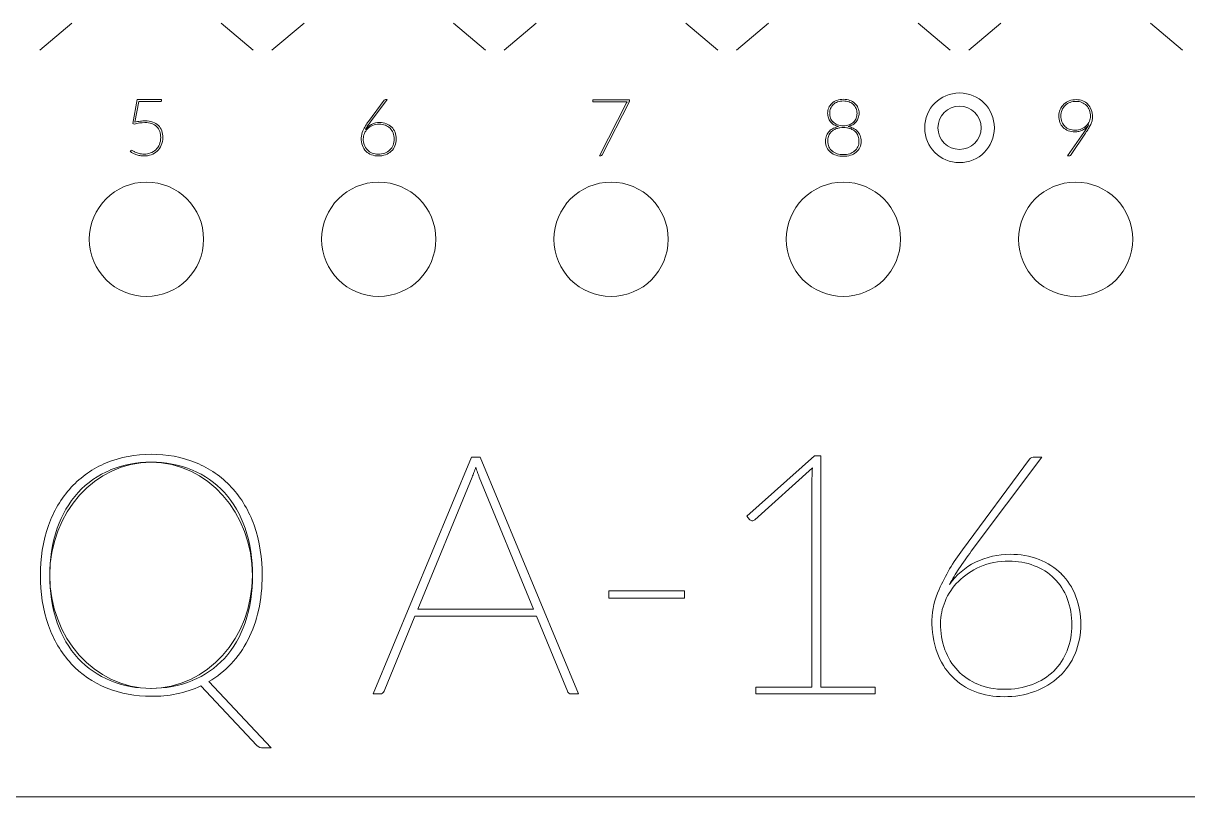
# Model space of a CAD drawing. Header units: millimetres. Extents: x 0 to 300, y 0 to 120.
# Drawn here: x 82.8 to 166.4, y 0 to 55.5 of the extents above; entities that cross this region are included whole.
import ezdxf

# ---------------------------------------------------------------- set-up
doc = ezdxf.new("R2010")
doc.units = ezdxf.units.MM
for name, color, linetype, lineweight, true_color in [('ext', 1, 'Continuous', 0, 0xff0000), ('gravures', 30, 'Continuous', 0, 0xff7f00), ('int', 3, 'Continuous', 0, 0x00ff00), ('pockett_ecrous -3mm', 2, 'Continuous', 0, 0xffff00), ('txt', 51, 'Continuous', 0, 0xffffb5)]:
    doc.layers.add(name, color=color, linetype=linetype, lineweight=lineweight, true_color=true_color)

msp = doc.modelspace()

# ---------------------------------------------------------------- linework, layer by layer
at = {"layer": 'ext'}
msp.add_line((300, 0), (0, 0), dxfattribs=at)
at = {"layer": 'gravures'}
for p, q in [((86.304, 55.5), (84.006, 53.572)), ((97.029, 55.5), (99.327, 53.572)), ((102.971, 55.5), (100.673, 53.572)), ((113.695, 55.5), (115.993, 53.572)), ((119.637, 55.5), (117.339, 53.572)), ((130.362, 55.5), (132.66, 53.572)), ((136.304, 55.5), (134.006, 53.572)), ((147.029, 55.5), (149.327, 53.572)), ((152.97, 55.5), (150.672, 53.572)), ((163.695, 55.5), (165.993, 53.572))]:
    msp.add_line(p, q, dxfattribs=at)
at = {"layer": 'int'}
for centre, radius in [((150, 48), 1.55), ((91.666, 40), 4.1), ((108.333, 40), 4.1), ((125, 40), 4.1), ((141.666, 40), 4.1), ((158.333, 40), 4.1)]:
    msp.add_circle(centre, radius, dxfattribs=at)
msp.add_ellipse((92, 15.888), major_axis=(0.014, 8.112), ratio=0.896045, dxfattribs=at)
at = {"layer": 'pockett_ecrous -3mm'}
msp.add_circle((150, 48), 2.5, dxfattribs=at)
at = {"layer": 'txt'}
for p, q in [((90.691, 48.302), (90.995, 50.023)), ((91.109, 49.886), (90.841, 48.398)), ((90.995, 50.023), (92.745, 50.023)), ((92.656, 49.886), (91.109, 49.886)), ((92.745, 50.023), (92.745, 49.96)), ((107.595, 48.458), (108.727, 49.986)), ((108.935, 50.023), (107.743, 48.433)), ((108.807, 50.023), (108.935, 50.023)), ((123.684, 49.914), (123.684, 50)), ((123.684, 50), (126.316, 50)), ((126.156, 49.864), (123.735, 49.864)), ((124.17, 46), (126.105, 49.783)), ((126.292, 49.849), (124.367, 46.059)), ((126.316, 50), (126.316, 49.932)), ((90.791, 48.267), (90.691, 48.302)), ((157.744, 45.977), (158.91, 47.658)), ((159.041, 47.625), (157.955, 46.014)), ((90.491, 46.299), (90.534, 46.356)), ((124.264, 46), (124.17, 46)), ((157.878, 45.977), (157.744, 45.977)), ((107.941, 7.375), (114.977, 24.375)), ((114.977, 24.375), (115.619, 24.375)), ((115.619, 24.375), (122.657, 7.375)), ((134.747, 20.143), (139.585, 24.461)), ((139.585, 24.461), (140.043, 24.461)), ((140.043, 24.461), (140.043, 7.87)), ((155.915, 24.373), (150.847, 17.615)), ((155.37, 24.373), (155.915, 24.373)), ((139.452, 23.603), (135.317, 19.879)), ((150.219, 17.723), (155.031, 24.217)), ((115.038, 22.936), (111.145, 13.469)), ((119.44, 13.469), (115.547, 22.936)), ((139.415, 7.87), (139.415, 22.841)), ((134.928, 19.901), (134.747, 20.143)), ((124.833, 14.775), (130.274, 14.775)), ((124.833, 14.244), (124.833, 14.775)), ((130.274, 14.244), (124.833, 14.244)), ((130.274, 14.775), (130.274, 14.244)), ((111.145, 13.469), (119.44, 13.469)), ((110.928, 12.96), (108.714, 7.581)), ((119.656, 12.96), (110.928, 12.96)), ((121.871, 7.581), (119.656, 12.96)), ((99.583, 3.674), (95.579, 7.956)), ((96.137, 8.259), (100.611, 3.504)), ((135.375, 7.87), (139.415, 7.87)), ((135.375, 7.375), (135.375, 7.87)), ((140.043, 7.87), (143.95, 7.87)), ((143.95, 7.87), (143.95, 7.375)), ((108.436, 7.375), (107.941, 7.375)), ((122.657, 7.375), (122.135, 7.375)), ((143.95, 7.375), (135.375, 7.375)), ((100.611, 3.504), (100.042, 3.504))]:
    msp.add_line(p, q, dxfattribs=at)
for centre, radius, start, end in [((92.664, 49.978), 0.0915, 265.04591, 310.21012), ((92.673, 49.959), 0.0714, 314.56926, 1.35829), ((108.8, 49.933), 0.0901, 85.81955, 144.0165), ((123.728, 49.908), 0.0451, 172.22347, 278.47954), ((124.952, 50.502), 1.359, 328.04379, 330.15179), ((126.363, 49.693), 0.268, 140.59375, 150.26669), ((126.137, 49.94), 0.18, 329.65587, 342.13967), ((126.17, 49.93), 0.146, 341.90798, 0.65711), ((141.544, 49.048), 1.004, 157.45802, 180.36319), ((141.471, 49.077), 0.926, 133.12866, 157.42281), ((141.603, 49.048), 0.918, 158.01929, 180.55712), ((141.494, 49.088), 0.802, 133.22465, 157.82318), ((141.543, 48.99), 1.039, 109.70911, 132.72321), ((141.552, 49.017), 0.893, 109.50518, 132.7976), ((141.645, 48.697), 1.348, 89.10403, 109.59933), ((141.647, 48.739), 1.187, 89.09785, 109.36086), ((141.687, 48.695), 1.35, 70.41438, 90.90653), ((141.685, 48.737), 1.189, 70.65472, 90.91408), ((141.781, 49.017), 0.893, 47.2024, 70.49482), ((141.79, 48.99), 1.039, 47.27679, 70.29089), ((141.838, 49.088), 0.802, 22.17682, 46.77535), ((141.861, 49.077), 0.926, 22.57719, 46.87134), ((141.73, 49.048), 0.918, 359.44288, 21.98071), ((141.789, 49.048), 1.004, 359.63681, 22.54198), ((158.267, 48.862), 1.143, 156.44538, 180.58144), ((158.258, 48.864), 1.134, 133.26913, 156.37158), ((158.236, 48.92), 0.952, 133.63311, 157.84038), ((158.299, 48.812), 1.2, 110.67253, 132.9529), ((158.271, 48.873), 1.01, 109.95606, 133.22434), ((158.356, 48.661), 1.361, 89.4384, 110.71811), ((158.356, 48.64), 1.258, 89.35169, 109.95305), ((158.382, 48.799), 1.224, 68.13502, 90.58867), ((158.381, 48.863), 1.035, 67.34547, 90.60762), ((158.393, 48.898), 0.998, 44.50043, 67.23409), ((158.435, 48.936), 1.077, 44.03642, 68.02783), ((158.395, 48.908), 0.99, 20.84776, 44.1428), ((158.376, 48.89), 1.151, 20.57234, 43.62852), ((158.146, 48.807), 1.396, 359.22656, 20.46622), ((91.647, 45.411), 3.094, 97.74986, 105.10057), ((91.589, 45.824), 2.677, 90.22379, 97.69841), ((91.607, 46.935), 1.566, 70.64252, 91.04926), ((110.255, 46.436), 3.342, 142.7554, 156.18317), ((141.574, 49.033), 1.034, 179.56903, 198.13585), ((141.419, 48.986), 0.873, 198.30306, 219.18936), ((141.647, 49.037), 0.962, 179.90283, 200.30212), ((141.492, 48.977), 0.796, 200.14317, 224.74241), ((141.841, 48.977), 0.796, 315.25759, 339.85683), ((141.685, 49.037), 0.962, 339.69788, 0.09717), ((141.882, 49.002), 0.906, 321.20497, 341.30261), ((141.781, 49.034), 1.011, 341.43768, 0.4327), ((158.375, 48.835), 1.251, 179.29172, 200.91463), ((158.369, 48.869), 1.094, 158.01374, 180.69062), ((158.445, 48.838), 1.17, 179.0996, 200.49048), ((158.391, 48.867), 1.01, 315.22698, 337.28995), ((158.227, 48.844), 1.169, 359.38761, 20.87619), ((158.479, 48.838), 0.918, 336.84836, 359.5989), ((157.996, 48.896), 1.561, 334.93975, 345.61131), ((158.402, 48.785), 1.14, 345.94271, 0.15445), ((91.622, 45.22), 3.159, 91.16464, 105.26564), ((91.589, 46.935), 1.443, 70.85482, 91.21455), ((91.752, 47.418), 0.934, 44.90227, 70.59257), ((91.763, 47.388), 1.087, 45.73189, 70.47781), ((91.759, 47.446), 0.909, 18.87194, 43.97428), ((91.791, 47.438), 1.032, 20.02063, 44.94646), ((91.398, 47.326), 1.29, 359.36379, 18.73188), ((91.476, 47.327), 1.365, 359.33583, 19.85556), ((108.467, 47.216), 1.391, 155.83757, 177.82853), ((108.264, 47.186), 1.044, 135.12305, 157.49682), ((108.327, 47.203), 1.163, 116.25786, 144.86351), ((109.695, 46.667), 2.614, 145.82943, 152.54445), ((108.348, 47.098), 1.167, 113.31701, 134.97095), ((115.109, 43.006), 9.149, 143.62577, 145.9059), ((108.387, 47.092), 1.289, 89.43691, 116.48543), ((108.354, 47.076), 1.189, 89.01081, 113.14191), ((108.389, 47.079), 1.186, 69.43763, 90.70786), ((108.417, 47.07), 1.312, 69.03494, 90.75145), ((108.464, 47.286), 0.966, 45.45224, 69.28807), ((108.493, 47.275), 1.092, 45.25714, 68.89674), ((108.455, 47.29), 0.969, 20.88596, 44.91575), ((108.498, 47.293), 1.077, 20.93014, 44.79681), ((108.227, 47.207), 1.211, 359.1629, 20.72467), ((108.285, 47.213), 1.304, 359.32004, 20.82826), ((141.324, 47.119), 0.923, 135.70547, 158.64804), ((141.42, 47.109), 0.868, 142.19638, 161.66584), ((141.385, 47.047), 1.017, 114.6801, 135.19852), ((141.391, 47.125), 0.835, 123.11213, 141.84387), ((141.472, 49.034), 0.944, 219.46921, 239.34015), ((141.549, 49.045), 0.884, 225.2885, 249.12895), ((141.553, 46.877), 1.131, 109.67655, 123.1512), ((141.609, 46.571), 1.543, 100.62392, 114.85112), ((141.594, 49.245), 1.187, 239.43831, 256.88489), ((141.612, 46.713), 1.305, 98.24355, 109.6614), ((141.642, 49.306), 1.161, 249.41715, 271.18758), ((141.674, 46.329), 1.694, 90.27995, 98.472), ((141.69, 49.308), 1.163, 268.80095, 290.5668), ((141.658, 46.325), 1.698, 81.53818, 89.73243), ((141.721, 46.713), 1.305, 70.3386, 81.75645), ((141.738, 49.245), 1.187, 283.11511, 300.56169), ((141.729, 46.598), 1.516, 64.97559, 79.40585), ((141.784, 49.045), 0.884, 290.87105, 314.7115), ((141.779, 46.877), 1.131, 56.8488, 70.32345), ((141.871, 49.018), 0.925, 300.626, 320.85217), ((141.937, 47.039), 1.028, 44.82639, 65.06758), ((141.942, 47.125), 0.835, 38.15613, 56.88787), ((141.912, 47.109), 0.868, 18.33416, 37.80362), ((141.996, 47.109), 0.937, 21.69605, 44.35985), ((158.188, 48.766), 1.052, 201.04594, 224.5453), ((158.215, 48.757), 0.926, 200.75756, 224.67921), ((158.174, 48.766), 1.042, 225.06548, 248.93911), ((158.188, 48.742), 0.897, 225.24331, 249.77822), ((158.252, 48.971), 1.261, 248.96992, 270.70381), ((158.278, 48.994), 1.165, 249.86906, 270.70217), ((158.269, 48.978), 1.268, 269.91955, 283.32308), ((158.314, 48.974), 1.145, 268.91766, 293.04034), ((158.268, 48.99), 1.28, 283.27002, 296.2952), ((158.323, 48.938), 1.108, 293.32752, 315.05277), ((158.327, 48.871), 1.147, 296.25364, 310.49707), ((233.142, -2.684), 89.693, 145.63153, 145.85605), ((152.423, 52.208), 8.05, 325.29582, 328.04522), ((158.327, 48.871), 1.147, 310.52343, 324.68169), ((157.113, 49.323), 2.422, 325.44631, 332.58538), ((156.974, 49.375), 2.689, 327.93651, 334.91257), ((159.261, 48.212), 0.00498, 295.5988, 20.79838), ((159.261, 48.212), 0.00498, 295.5988, 20.79838), ((91.592, 47.206), 1.082, 313.62685, 337.87647), ((91.37, 47.287), 1.317, 338.24409, 1.07854), ((91.449, 47.287), 1.392, 337.22854, 0.99805), ((108.638, 47.243), 1.561, 179.06049, 199.52381), ((108.193, 47.208), 0.97, 157.06462, 179.59178), ((108.493, 47.201), 1.271, 179.38931, 199.84881), ((108.259, 47.177), 1.179, 338.99969, 0.60833), ((108.331, 47.183), 1.258, 337.55589, 0.68917), ((141.512, 47.058), 1.12, 159.22095, 181.14842), ((141.443, 47.019), 1.052, 179.10481, 204.41589), ((141.598, 47.057), 1.052, 162.00442, 180.95963), ((141.486, 47.026), 0.941, 179.22784, 204.20447), ((141.846, 47.026), 0.941, 335.79553, 0.77216), ((141.735, 47.057), 1.052, 359.04037, 17.99558), ((141.889, 47.019), 1.052, 335.58411, 0.89519), ((141.838, 47.058), 1.103, 358.84143, 21.1209), ((91.409, 47.541), 1.545, 233.55341, 241.76541), ((90.584, 46.326), 0.0581, 86.10226, 149.13989), ((90.545, 46.155), 0.233, 53.14384, 79.34475), ((91.451, 47.612), 1.626, 241.63845, 250.67812), ((91.461, 47.639), 1.512, 239.11036, 246.81187), ((91.629, 48.026), 1.934, 246.75293, 255.17939), ((91.513, 47.785), 1.811, 250.62819, 259.57442), ((91.475, 47.485), 1.371, 255.6065, 270.86447), ((91.484, 47.626), 1.649, 259.56944, 270.20117), ((91.498, 47.467), 1.49, 269.67531, 290.00078), ((91.506, 47.466), 1.352, 269.5711, 289.59186), ((91.596, 47.214), 1.084, 289.57469, 313.15784), ((91.572, 47.269), 1.278, 289.9129, 312.64933), ((91.596, 47.234), 1.237, 312.96526, 336.8787), ((108.246, 47.107), 1.146, 199.68011, 223.69262), ((108.253, 47.115), 1.015, 199.87755, 223.33176), ((108.182, 47.063), 1.069, 224.32398, 249.14052), ((108.237, 47.11), 1.001, 223.7445, 247.39606), ((108.278, 47.33), 1.353, 249.36052, 270.71473), ((108.278, 47.223), 1.121, 247.67581, 270.84504), ((108.316, 47.436), 1.333, 269.10018, 290.10351), ((108.311, 47.441), 1.464, 269.35196, 290.18523), ((108.415, 47.153), 1.034, 290.29355, 314.02124), ((108.391, 47.223), 1.232, 290.19057, 312.6721), ((108.449, 47.106), 0.977, 314.5061, 338.86224), ((108.465, 47.131), 1.114, 313.09555, 337.40289), ((124.273, 46.103), 0.103, 265.08679, 335.07791), ((141.361, 46.99), 0.965, 204.84888, 230.59364), ((141.422, 47.002), 0.873, 204.4639, 229.74553), ((141.509, 47.186), 1.21, 231.05932, 252.78645), ((141.53, 47.145), 1.051, 230.28536, 252.40857), ((141.647, 47.622), 1.667, 252.68508, 270.63532), ((141.65, 47.511), 1.437, 252.26242, 270.62578), ((141.682, 47.514), 1.439, 269.36376, 287.72481), ((141.685, 47.624), 1.669, 269.35573, 287.30389), ((141.802, 47.145), 1.051, 287.59143, 309.71464), ((141.823, 47.186), 1.21, 287.21355, 308.94068), ((141.91, 47.002), 0.873, 310.25447, 335.5361), ((141.971, 46.99), 0.965, 309.40636, 335.15112), ((157.883, 46.065), 0.0876, 266.43479, 324.81693), ((91.905, 16.374), 8.196, 89.33254, 112.38159), ((92.108, 16.242), 8.328, 67.89743, 90.74169), ((155.341, 23.99), 0.384, 85.62918, 143.68262), ((91.554, 17.284), 7.221, 112.55794, 137.0428), ((91.502, 17.519), 6.405, 112.3282, 137.61864), ((91.915, 16.439), 7.562, 89.35553, 112.11323), ((92.099, 16.375), 7.626, 67.97793, 90.74052), ((92.521, 17.518), 6.408, 42.37597, 67.64464), ((92.513, 17.331), 7.167, 42.98645, 67.62653), ((111.4, 24.738), 4.04, 338.76, 344.3701), ((119.741, 24.957), 4.638, 196.3674, 201.26474), ((147.898, 22.82), 8.482, 174.70851, 179.85874), ((126.911, 18.653), 12.622, 158.51874, 160.16344), ((103.674, 18.653), 12.622, 19.83656, 21.48126), ((92.109, 16.868), 7.911, 137.57485, 160.82308), ((92.32, 16.866), 7.45, 138.14908, 161.10225), ((91.807, 16.956), 7.314, 18.51769, 41.85964), ((91.931, 16.889), 7.894, 19.15137, 42.4507), ((94.567, 16.018), 10.512, 160.84997, 180.77935), ((94.814, 16.027), 10.081, 161.18266, 180.86488), ((88.995, 16.028), 10.275, 359.14493, 18.44228), ((89.411, 16.023), 10.559, 359.20015, 19.10788), ((135.16, 20.105), 0.309, 221.2214, 260.89075), ((135.141, 20.029), 0.231, 262.51277, 319.61413), ((161.526, 9.129), 14.203, 142.76259, 156.18965), ((182.184, -5.475), 38.925, 143.61581, 145.89464), ((153.331, 12.387), 4.945, 116.24773, 144.84882), ((153.587, 11.911), 5.485, 89.42416, 116.44868), ((153.444, 11.851), 5.05, 89.01819, 113.14313), ((153.595, 11.865), 5.036, 69.42136, 90.72615), ((153.715, 11.82), 5.576, 69.04902, 90.75495), ((154.045, 12.712), 4.626, 45.19784, 68.90893), ((94.554, 15.725), 10.5, 179.17943, 199.16335), ((94.814, 15.723), 10.081, 179.13512, 198.81734), ((88.995, 15.722), 10.275, 341.55772, 0.85507), ((88.761, 15.799), 11.208, 347.50132, 0.39125), ((159.006, 10.201), 10.944, 145.80913, 152.62034), ((153.419, 11.946), 4.954, 113.31022, 134.99402), ((153.905, 12.726), 4.121, 45.53369, 69.24999), ((154.026, 12.746), 4.615, 21.06169, 44.73218), ((153.074, 12.307), 4.454, 135.13887, 157.42971), ((153.895, 12.772), 4.095, 20.84538, 44.98806), ((153.923, 12.442), 5.91, 155.82187, 177.80228), ((152.893, 12.406), 5.162, 359.15368, 20.68051), ((153.182, 12.433), 5.515, 359.30618, 20.94587), ((90.822, 15.35), 9.1, 333.18254, 347.45296), ((152.749, 12.41), 4.114, 157.01735, 179.60725), ((154.649, 12.559), 6.632, 179.05004, 199.53052), ((92.114, 14.891), 7.92, 199.25944, 222.44507), ((92.194, 14.834), 7.315, 198.84835, 222.1456), ((91.93, 14.747), 7.183, 317.84593, 341.53236), ((154.03, 12.38), 5.396, 179.38107, 199.87086), ((153.036, 12.277), 5.019, 339.03214, 0.60829), ((153.367, 12.303), 5.33, 337.49027, 0.67692), ((92.35, 14.583), 7.39, 316.82728, 333.13892), ((152.981, 11.982), 4.867, 199.69778, 223.71295), ((153.004, 12.012), 4.306, 199.90458, 223.39373), ((153.86, 11.971), 4.14, 314.48124, 338.89532), ((153.916, 12.088), 4.74, 313.06961, 337.35833), ((91.453, 14.369), 7.081, 222.93364, 247.85072), ((91.526, 14.325), 6.478, 222.76866, 247.70425), ((92.496, 14.327), 6.481, 292.32283, 317.23673), ((92.586, 14.39), 7.086, 300.08393, 316.66376), ((152.721, 11.805), 4.557, 224.35675, 249.09987), ((152.958, 12.011), 4.271, 223.81525, 247.36058), ((153.705, 12.183), 4.4, 290.30268, 313.99765), ((153.597, 12.485), 5.249, 290.23104, 312.64658), ((91.903, 15.549), 8.344, 248.04905, 270.66681), ((91.915, 15.336), 7.562, 247.88677, 270.64447), ((92.099, 15.4), 7.626, 269.25948, 292.02207), ((92.127, 15.511), 8.307, 269.1239, 294.55476), ((108.456, 7.638), 0.264, 265.59344, 347.40944), ((122.14, 7.654), 0.279, 195.21142, 268.95515), ((153.123, 12.917), 5.74, 249.31435, 270.71729), ((153.124, 12.471), 4.76, 247.64973, 270.85557), ((153.284, 13.376), 5.665, 269.09675, 290.10664), ((153.266, 13.391), 6.213, 269.34355, 290.20924), ((100.01, 4.123), 0.62, 226.47583, 272.94576)]:
    msp.add_arc(centre, radius, start, end, dxfattribs=at)

doc.saveas('drawing.dxf')
